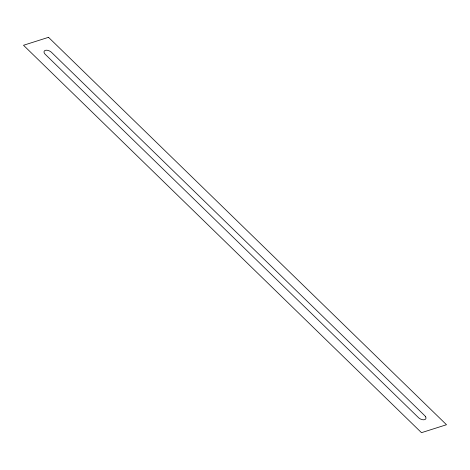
<?xml version="1.0" encoding="UTF-8"?>
<svg xmlns="http://www.w3.org/2000/svg" width="470" height="470" viewBox="0 0 470 470"><rect width="100%" height="100%" fill="white"/><g stroke="black" fill="none" stroke-linecap="round" stroke-linejoin="round"><path stroke-width="0.7" d="M425.65 416.872A4.735 2.626 26.8 0 0 424.686 415.615L51.571 52.411A4.735 2.626 26.8 0 0 49.274 50.889A4.77 2.644 26.8 0 0 46.806 50.225A4.735 2.626 26.8 0 0 44.115 51.453A4.77 2.644 26.8 0 0 44.356 53.145A4.735 2.626 26.8 0 0 45.32 54.397L418.429 417.589A4.735 2.626 26.8 0 0 420.732 419.117A4.77 2.65 26.8 0 0 423.206 419.775A4.735 2.626 26.8 0 0 425.885 418.553A4.77 2.65 26.8 0 0 425.661 416.855M48.51 37.324L23.5 45.273L421.49 432.676L446.5 424.727L48.51 37.324"/></g></svg>
